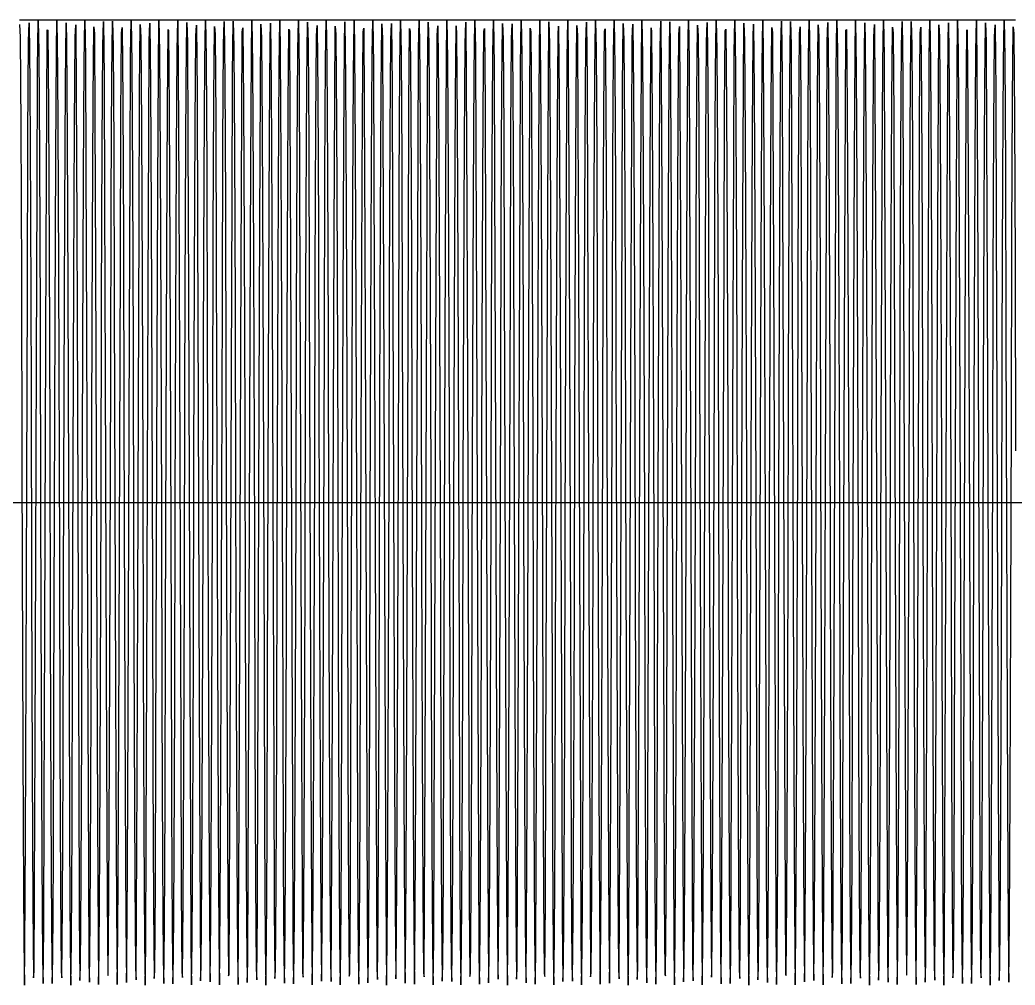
# Model space of a CAD drawing. Header units: metres. Extents: x 5 to 509, y -1 to 159.
# Drawn here: x 179.81 to 196.3, y 121 to 137 of the extents above; entities that cross this region are included whole.
import ezdxf

# ---------------------------------------------------------------- set-up
doc = ezdxf.new("R2010")
doc.units = ezdxf.units.M
doc.linetypes.add('DASHED', pattern=[0.6, 0.35, -0.25])
doc.layers.add('BASE', color=8, linetype='Continuous')
doc.layers.add('WAVE', color=7, linetype='Continuous')

msp = doc.modelspace()

# ---------------------------------------------------------------- linework, layer by layer
at = {"layer": 'BASE'}
msp.add_line((29, 129), (501, 129), dxfattribs=at)
at = {"layer": 'WAVE', "linetype": 'DASHED'}
msp.add_lwpolyline([(179.804, 137), (179.814, 137), (179.824, 137), (179.834, 137), (179.844, 137), (179.854, 137), (179.864, 137), (179.874, 137), (179.884, 137), (179.894, 137), (179.904, 137), (179.914, 137), (179.924, 137), (179.934, 137), (179.944, 137), (179.954, 137), (179.964, 137), (179.974, 137), (179.984, 137), (179.994, 137), (180.004, 137), (180.014, 137), (180.024, 137), (180.034, 137), (180.044, 137), (180.054, 137), (180.064, 137), (180.074, 137), (180.084, 137), (180.094, 137), (180.104, 137), (180.114, 137), (180.124, 137), (180.134, 137), (180.144, 137), (180.154, 137), (180.164, 137), (180.174, 137), (180.184, 137), (180.194, 137), (180.204, 137), (180.214, 137), (180.224, 137), (180.234, 137), (180.244, 137), (180.254, 137), (180.264, 137), (180.274, 137), (180.284, 137), (180.294, 137), (180.304, 137), (180.314, 137), (180.324, 137), (180.334, 137), (180.344, 137), (180.354, 137), (180.364, 137), (180.374, 137), (180.384, 137), (180.394, 137), (180.404, 137), (180.414, 137), (180.424, 137), (180.434, 137), (180.444, 137), (180.454, 137), (180.464, 137), (180.474, 137), (180.484, 137), (180.494, 137), (180.504, 137), (180.514, 137), (180.524, 137), (180.534, 137), (180.544, 137), (180.554, 137), (180.564, 137), (180.574, 137), (180.584, 137), (180.594, 137), (180.604, 137), (180.614, 137), (180.624, 137), (180.634, 137), (180.644, 137), (180.654, 137), (180.664, 137), (180.674, 137), (180.684, 137), (180.694, 137), (180.704, 137), (180.714, 137), (180.724, 137), (180.734, 137), (180.744, 137), (180.754, 137), (180.764, 137), (180.774, 137), (180.784, 137), (180.794, 137), (180.804, 137), (180.814, 137), (180.824, 137), (180.834, 137), (180.844, 137), (180.854, 137), (180.864, 137), (180.874, 137), (180.884, 137), (180.894, 137), (180.904, 137), (180.914, 137), (180.924, 137), (180.934, 137), (180.944, 137), (180.954, 137), (180.964, 137), (180.974, 137), (180.984, 137), (180.994, 137), (181.004, 137), (181.014, 137), (181.024, 137), (181.034, 137), (181.044, 137), (181.054, 137), (181.064, 137), (181.074, 137), (181.084, 137), (181.094, 137), (181.104, 137), (181.114, 137), (181.124, 137), (181.134, 137), (181.144, 137), (181.154, 137), (181.164, 137), (181.174, 137), (181.184, 137), (181.194, 137), (181.204, 137), (181.214, 137), (181.224, 137), (181.234, 137), (181.244, 137), (181.254, 137), (181.264, 137), (181.274, 137), (181.284, 137), (181.294, 137), (181.304, 137), (181.314, 137), (181.324, 137), (181.334, 137), (181.344, 137), (181.354, 137), (181.364, 137), (181.374, 137), (181.384, 137), (181.394, 137), (181.404, 137), (181.414, 137), (181.424, 137), (181.434, 137), (181.444, 137), (181.454, 137), (181.464, 137), (181.474, 137), (181.484, 137), (181.494, 137), (181.504, 137), (181.514, 137), (181.524, 137), (181.534, 137), (181.544, 137), (181.554, 137), (181.564, 137), (181.574, 137), (181.584, 137), (181.594, 137), (181.604, 137), (181.614, 137), (181.624, 137), (181.634, 137), (181.644, 137), (181.654, 137), (181.664, 137), (181.674, 137), (181.684, 137), (181.694, 137), (181.704, 137), (181.714, 137), (181.724, 137), (181.734, 137), (181.744, 137), (181.754, 137), (181.764, 137), (181.774, 137), (181.784, 137), (181.794, 137), (181.804, 137), (181.814, 137), (181.824, 137), (181.834, 137), (181.844, 137), (181.854, 137), (181.864, 137), (181.874, 137), (181.884, 137), (181.894, 137), (181.904, 137), (181.914, 137), (181.924, 137), (181.934, 137), (181.944, 137), (181.954, 137), (181.964, 137), (181.974, 137), (181.984, 137), (181.994, 137), (182.004, 137), (182.014, 137), (182.024, 137), (182.034, 137), (182.044, 137), (182.054, 137), (182.064, 137), (182.074, 137), (182.084, 137), (182.094, 137), (182.104, 137), (182.114, 137), (182.124, 137), (182.134, 137), (182.144, 137), (182.154, 137), (182.164, 137), (182.174, 137), (182.184, 137), (182.194, 137), (182.204, 137), (182.214, 137), (182.224, 137), (182.234, 137), (182.244, 137), (182.254, 137), (182.264, 137), (182.274, 137), (182.284, 137), (182.294, 137), (182.304, 137), (182.314, 137), (182.324, 137), (182.334, 137), (182.344, 137), (182.354, 137), (182.364, 137), (182.374, 137), (182.384, 137), (182.394, 137), (182.404, 137), (182.414, 137), (182.424, 137), (182.434, 137), (182.444, 137), (182.454, 137), (182.464, 137), (182.474, 137), (182.484, 137), (182.494, 137), (182.504, 137), (182.514, 137), (182.524, 137), (182.534, 137), (182.544, 137), (182.554, 137), (182.564, 137), (182.574, 137), (182.584, 137), (182.594, 137), (182.604, 137), (182.614, 137), (182.624, 137), (182.634, 137), (182.644, 137), (182.654, 137), (182.664, 137), (182.674, 137), (182.684, 137), (182.694, 137), (182.704, 137), (182.714, 137), (182.724, 137), (182.734, 137), (182.744, 137), (182.754, 137), (182.764, 137), (182.774, 137), (182.784, 137), (182.794, 137), (182.804, 137), (182.814, 137), (182.824, 137), (182.834, 137), (182.844, 137), (182.854, 137), (182.864, 137), (182.874, 137), (182.884, 137), (182.894, 137), (182.904, 137), (182.914, 137), (182.924, 137), (182.934, 137), (182.944, 137), (182.954, 137), (182.964, 137), (182.974, 137), (182.984, 137), (182.994, 137), (183.004, 137), (183.014, 137), (183.024, 137), (183.034, 137), (183.044, 137), (183.054, 137), (183.064, 137), (183.074, 137), (183.084, 137), (183.094, 137), (183.104, 137), (183.114, 137), (183.124, 137), (183.134, 137), (183.144, 137), (183.154, 137), (183.164, 137), (183.174, 137), (183.184, 137), (183.194, 137), (183.204, 137), (183.214, 137), (183.224, 137), (183.234, 137), (183.244, 137), (183.254, 137), (183.264, 137), (183.274, 137), (183.284, 137), (183.294, 137), (183.304, 137), (183.314, 137), (183.324, 137), (183.334, 137), (183.344, 137), (183.354, 137), (183.364, 137), (183.374, 137), (183.384, 137), (183.394, 137), (183.404, 137), (183.414, 137), (183.424, 137), (183.434, 137), (183.444, 137), (183.454, 137), (183.464, 137), (183.474, 137), (183.484, 137), (183.494, 137), (183.504, 137), (183.514, 137), (183.524, 137), (183.534, 137), (183.544, 137), (183.554, 137), (183.564, 137), (183.574, 137), (183.584, 137), (183.594, 137), (183.604, 137), (183.614, 137), (183.624, 137), (183.634, 137), (183.644, 137), (183.654, 137), (183.664, 137), (183.674, 137), (183.684, 137), (183.694, 137), (183.704, 137), (183.714, 137), (183.724, 137), (183.734, 137), (183.744, 137), (183.754, 137), (183.764, 137), (183.774, 137), (183.784, 137), (183.794, 137), (183.804, 137), (183.814, 137), (183.824, 137), (183.834, 137), (183.844, 137), (183.854, 137), (183.864, 137), (183.874, 137), (183.884, 137), (183.894, 137), (183.904, 137), (183.914, 137), (183.924, 137), (183.934, 137), (183.944, 137), (183.954, 137), (183.964, 137), (183.974, 137), (183.984, 137), (183.994, 137), (184.004, 137), (184.014, 137), (184.024, 137), (184.034, 137), (184.044, 137), (184.054, 137), (184.064, 137), (184.074, 137), (184.084, 137), (184.094, 137), (184.104, 137), (184.114, 137), (184.124, 137), (184.134, 137), (184.144, 137), (184.154, 137), (184.164, 137), (184.174, 137), (184.184, 137), (184.194, 137), (184.204, 137), (184.214, 137), (184.224, 137), (184.234, 137), (184.244, 137), (184.254, 137), (184.264, 137), (184.274, 137), (184.284, 137), (184.294, 137), (184.304, 137), (184.314, 137), (184.324, 137), (184.334, 137), (184.344, 137), (184.354, 137), (184.364, 137), (184.374, 137), (184.384, 137), (184.394, 137), (184.404, 137), (184.414, 137), (184.424, 137), (184.434, 137), (184.444, 137), (184.454, 137), (184.464, 137), (184.474, 137), (184.484, 137), (184.494, 137), (184.504, 137), (184.514, 137), (184.524, 137), (184.534, 137), (184.544, 137), (184.554, 137), (184.564, 137), (184.574, 137), (184.584, 137), (184.594, 137), (184.604, 137), (184.614, 137), (184.624, 137), (184.634, 137), (184.644, 137), (184.654, 137), (184.664, 137), (184.674, 137), (184.684, 137), (184.694, 137), (184.704, 137), (184.714, 137), (184.724, 137), (184.734, 137), (184.744, 137), (184.754, 137), (184.764, 137), (184.774, 137), (184.784, 137), (184.794, 137), (184.804, 137), (184.814, 137), (184.824, 137), (184.834, 137), (184.844, 137), (184.854, 137), (184.864, 137), (184.874, 137), (184.884, 137), (184.894, 137), (184.904, 137), (184.914, 137), (184.924, 137), (184.934, 137), (184.944, 137), (184.954, 137), (184.964, 137), (184.974, 137), (184.984, 137), (184.994, 137), (185.005, 137), (185.015, 137), (185.025, 137), (185.035, 137), (185.045, 137), (185.055, 137), (185.065, 137), (185.075, 137), (185.085, 137), (185.095, 137), (185.105, 137), (185.115, 137), (185.125, 137), (185.135, 137), (185.145, 137), (185.155, 137), (185.165, 137), (185.175, 137), (185.185, 137), (185.195, 137), (185.205, 137), (185.215, 137), (185.225, 137), (185.235, 137), (185.245, 137), (185.255, 137), (185.265, 137), (185.275, 137), (185.285, 137), (185.295, 137), (185.305, 137), (185.315, 137), (185.325, 137), (185.335, 137), (185.345, 137), (185.355, 137), (185.365, 137), (185.375, 137), (185.385, 137), (185.395, 137), (185.405, 137), (185.415, 137), (185.425, 137), (185.435, 137), (185.445, 137), (185.455, 137), (185.465, 137), (185.475, 137), (185.485, 137), (185.495, 137), (185.505, 137), (185.515, 137), (185.525, 137), (185.535, 137), (185.545, 137), (185.555, 137), (185.565, 137), (185.575, 137), (185.585, 137), (185.595, 137), (185.605, 137), (185.615, 137), (185.625, 137), (185.635, 137), (185.645, 137), (185.655, 137), (185.665, 137), (185.675, 137), (185.685, 137), (185.695, 137), (185.705, 137), (185.715, 137), (185.725, 137), (185.735, 137), (185.745, 137), (185.755, 137), (185.765, 137), (185.775, 137), (185.785, 137), (185.795, 137), (185.805, 137), (185.815, 137), (185.825, 137), (185.835, 137), (185.845, 137), (185.855, 137), (185.865, 137), (185.875, 137), (185.885, 137), (185.895, 137), (185.905, 137), (185.915, 137), (185.925, 137), (185.935, 137), (185.945, 137), (185.955, 137), (185.965, 137), (185.975, 137), (185.985, 137), (185.995, 137), (186.005, 137), (186.015, 137), (186.025, 137), (186.035, 137), (186.045, 137), (186.055, 137), (186.065, 137), (186.075, 137), (186.085, 137), (186.095, 137), (186.105, 137), (186.115, 137), (186.125, 137), (186.135, 137), (186.145, 137), (186.155, 137), (186.165, 137), (186.175, 137), (186.185, 137), (186.195, 137), (186.205, 137), (186.215, 137), (186.225, 137), (186.235, 137), (186.245, 137), (186.255, 137), (186.265, 137), (186.275, 137), (186.285, 137), (186.295, 137), (186.305, 137), (186.315, 137), (186.325, 137), (186.335, 137), (186.345, 137), (186.355, 137), (186.365, 137), (186.375, 137), (186.385, 137), (186.395, 137), (186.405, 137), (186.415, 137), (186.425, 137), (186.435, 137), (186.445, 137), (186.455, 137), (186.465, 137), (186.475, 137), (186.485, 137), (186.495, 137), (186.505, 137), (186.515, 137), (186.525, 137), (186.535, 137), (186.545, 137), (186.555, 137), (186.565, 137), (186.575, 137), (186.585, 137), (186.595, 137), (186.605, 137), (186.615, 137), (186.625, 137), (186.635, 137), (186.645, 137), (186.655, 137), (186.665, 137), (186.675, 137), (186.685, 137), (186.695, 137), (186.705, 137), (186.715, 137), (186.725, 137), (186.735, 137), (186.745, 137), (186.755, 137), (186.765, 137), (186.775, 137), (186.785, 137), (186.795, 137), (186.805, 137), (186.815, 137), (186.825, 137), (186.835, 137), (186.845, 137), (186.855, 137), (186.865, 137), (186.875, 137), (186.885, 137), (186.895, 137), (186.905, 137), (186.915, 137), (186.925, 137), (186.935, 137), (186.945, 137), (186.955, 137), (186.965, 137), (186.975, 137), (186.985, 137), (186.995, 137), (187.005, 137), (187.015, 137), (187.025, 137), (187.035, 137), (187.045, 137), (187.055, 137), (187.065, 137), (187.075, 137), (187.085, 137), (187.095, 137), (187.105, 137), (187.115, 137), (187.125, 137), (187.135, 137), (187.145, 137), (187.155, 137), (187.165, 137), (187.175, 137), (187.185, 137), (187.195, 137), (187.205, 137), (187.215, 137), (187.225, 137), (187.235, 137), (187.245, 137), (187.255, 137), (187.265, 137), (187.275, 137), (187.285, 137), (187.295, 137), (187.305, 137), (187.315, 137), (187.325, 137), (187.335, 137), (187.345, 137), (187.355, 137), (187.365, 137), (187.375, 137), (187.385, 137), (187.395, 137), (187.405, 137), (187.415, 137), (187.425, 137), (187.435, 137), (187.445, 137), (187.455, 137), (187.465, 137), (187.475, 137), (187.485, 137), (187.495, 137), (187.505, 137), (187.515, 137), (187.525, 137), (187.535, 137), (187.545, 137), (187.555, 137), (187.565, 137), (187.575, 137), (187.585, 137), (187.595, 137), (187.605, 137), (187.615, 137), (187.625, 137), (187.635, 137), (187.645, 137), (187.655, 137), (187.665, 137), (187.675, 137), (187.685, 137), (187.695, 137), (187.705, 137), (187.715, 137), (187.725, 137), (187.735, 137), (187.745, 137), (187.755, 137), (187.765, 137), (187.775, 137), (187.785, 137), (187.795, 137), (187.805, 137), (187.815, 137), (187.825, 137), (187.835, 137), (187.845, 137), (187.855, 137), (187.865, 137), (187.875, 137), (187.885, 137), (187.895, 137), (187.905, 137), (187.915, 137), (187.925, 137), (187.935, 137), (187.945, 137), (187.955, 137), (187.965, 137), (187.975, 137), (187.985, 137), (187.995, 137), (188.005, 137), (188.015, 137), (188.025, 137), (188.035, 137), (188.045, 137), (188.055, 137), (188.065, 137), (188.075, 137), (188.085, 137), (188.095, 137), (188.105, 137), (188.115, 137), (188.125, 137), (188.135, 137), (188.145, 137), (188.155, 137), (188.165, 137), (188.175, 137), (188.185, 137), (188.195, 137), (188.205, 137), (188.215, 137), (188.225, 137), (188.235, 137), (188.245, 137), (188.255, 137), (188.265, 137), (188.275, 137), (188.285, 137), (188.295, 137), (188.305, 137), (188.315, 137), (188.325, 137), (188.335, 137), (188.345, 137), (188.355, 137), (188.365, 137), (188.375, 137), (188.385, 137), (188.395, 137), (188.405, 137), (188.415, 137), (188.425, 137), (188.435, 137), (188.445, 137), (188.455, 137), (188.465, 137), (188.475, 137), (188.485, 137), (188.495, 137), (188.505, 137), (188.515, 137), (188.525, 137), (188.535, 137), (188.545, 137), (188.555, 137), (188.565, 137), (188.575, 137), (188.585, 137), (188.595, 137), (188.605, 137), (188.615, 137), (188.625, 137), (188.635, 137), (188.645, 137), (188.655, 137), (188.665, 137), (188.675, 137), (188.685, 137), (188.695, 137), (188.705, 137), (188.715, 137), (188.725, 137), (188.735, 137), (188.745, 137), (188.755, 137), (188.765, 137), (188.775, 137), (188.785, 137), (188.795, 137), (188.805, 137), (188.815, 137), (188.825, 137), (188.835, 137), (188.845, 137), (188.855, 137), (188.865, 137), (188.875, 137), (188.885, 137), (188.895, 137), (188.905, 137), (188.915, 137), (188.925, 137), (188.935, 137), (188.945, 137), (188.955, 137), (188.965, 137), (188.975, 137), (188.985, 137), (188.995, 137), (189.005, 137), (189.015, 137), (189.025, 137), (189.035, 137), (189.045, 137), (189.055, 137), (189.065, 137), (189.075, 137), (189.085, 137), (189.095, 137), (189.105, 137), (189.115, 137), (189.125, 137), (189.135, 137), (189.145, 137), (189.155, 137), (189.165, 137), (189.175, 137), (189.185, 137), (189.195, 137), (189.205, 137), (189.215, 137), (189.225, 137), (189.235, 137), (189.245, 137), (189.255, 137), (189.265, 137), (189.275, 137), (189.285, 137), (189.295, 137), (189.305, 137), (189.315, 137), (189.325, 137), (189.335, 137), (189.345, 137), (189.355, 137), (189.365, 137), (189.375, 137), (189.385, 137), (189.395, 137), (189.405, 137), (189.415, 137), (189.425, 137), (189.435, 137), (189.445, 137), (189.455, 137), (189.465, 137), (189.475, 137), (189.485, 137), (189.495, 137), (189.505, 137), (189.515, 137), (189.525, 137), (189.535, 137), (189.545, 137), (189.555, 137), (189.565, 137), (189.575, 137), (189.585, 137), (189.595, 137), (189.605, 137), (189.615, 137), (189.625, 137), (189.635, 137), (189.645, 137), (189.655, 137), (189.665, 137), (189.675, 137), (189.685, 137), (189.695, 137), (189.705, 137), (189.715, 137), (189.725, 137), (189.735, 137), (189.745, 137), (189.755, 137), (189.765, 137), (189.775, 137), (189.785, 137), (189.795, 137), (189.805, 137), (189.815, 137), (189.825, 137), (189.835, 137), (189.845, 137), (189.855, 137), (189.865, 137), (189.875, 137), (189.885, 137), (189.895, 137), (189.905, 137), (189.915, 137), (189.925, 137), (189.935, 137), (189.945, 137), (189.955, 137), (189.965, 137), (189.975, 137), (189.985, 137), (189.995, 137), (190.005, 137), (190.015, 137), (190.025, 137), (190.035, 137), (190.045, 137), (190.055, 137), (190.065, 137), (190.075, 137), (190.085, 137), (190.095, 137), (190.105, 137), (190.115, 137), (190.125, 137), (190.135, 137), (190.145, 137), (190.155, 137), (190.165, 137), (190.175, 137), (190.185, 137), (190.195, 137), (190.205, 137), (190.215, 137), (190.225, 137), (190.235, 137), (190.245, 137), (190.255, 137), (190.265, 137), (190.275, 137), (190.285, 137), (190.295, 137), (190.305, 137), (190.315, 137), (190.325, 137), (190.335, 137), (190.345, 137), (190.355, 137), (190.365, 137), (190.375, 137), (190.385, 137), (190.395, 137), (190.405, 137), (190.415, 137), (190.425, 137), (190.435, 137), (190.445, 137), (190.455, 137), (190.465, 137), (190.475, 137), (190.485, 137), (190.495, 137), (190.505, 137), (190.515, 137), (190.525, 137), (190.535, 137), (190.545, 137), (190.555, 137), (190.565, 137), (190.575, 137), (190.585, 137), (190.595, 137), (190.605, 137), (190.615, 137), (190.625, 137), (190.635, 137), (190.645, 137), (190.655, 137), (190.665, 137), (190.675, 137), (190.685, 137), (190.695, 137), (190.705, 137), (190.715, 137), (190.725, 137), (190.735, 137), (190.745, 137), (190.755, 137), (190.765, 137), (190.775, 137), (190.785, 137), (190.795, 137), (190.805, 137), (190.815, 137), (190.825, 137), (190.835, 137), (190.845, 137), (190.855, 137), (190.865, 137), (190.875, 137), (190.885, 137), (190.895, 137), (190.905, 137), (190.915, 137), (190.925, 137), (190.935, 137), (190.945, 137), (190.955, 137), (190.965, 137), (190.975, 137), (190.985, 137), (190.995, 137), (191.005, 137), (191.015, 137), (191.025, 137), (191.035, 137), (191.045, 137), (191.055, 137), (191.065, 137), (191.075, 137), (191.085, 137), (191.095, 137), (191.105, 137), (191.115, 137), (191.125, 137), (191.135, 137), (191.145, 137), (191.155, 137), (191.165, 137), (191.175, 137), (191.185, 137), (191.195, 137), (191.205, 137), (191.215, 137), (191.225, 137), (191.235, 137), (191.245, 137), (191.255, 137), (191.265, 137), (191.275, 137), (191.285, 137), (191.295, 137), (191.305, 137), (191.315, 137), (191.325, 137), (191.335, 137), (191.345, 137), (191.355, 137), (191.365, 137), (191.375, 137), (191.385, 137), (191.395, 137), (191.405, 137), (191.415, 137), (191.425, 137), (191.435, 137), (191.445, 137), (191.455, 137), (191.465, 137), (191.475, 137), (191.485, 137), (191.495, 137), (191.505, 137), (191.515, 137), (191.525, 137), (191.535, 137), (191.545, 137), (191.555, 137), (191.565, 137), (191.575, 137), (191.585, 137), (191.595, 137), (191.605, 137), (191.615, 137), (191.625, 137), (191.635, 137), (191.645, 137), (191.655, 137), (191.665, 137), (191.675, 137), (191.685, 137), (191.695, 137), (191.705, 137), (191.715, 137), (191.725, 137), (191.735, 137), (191.745, 137), (191.755, 137), (191.765, 137), (191.775, 137), (191.785, 137), (191.795, 137), (191.805, 137), (191.815, 137), (191.825, 137), (191.835, 137), (191.845, 137), (191.855, 137), (191.865, 137), (191.875, 137), (191.885, 137), (191.895, 137), (191.905, 137), (191.915, 137), (191.925, 137), (191.935, 137), (191.945, 137), (191.955, 137), (191.965, 137), (191.975, 137), (191.985, 137), (191.995, 137), (192.005, 137), (192.015, 137), (192.025, 137), (192.035, 137), (192.045, 137), (192.055, 137), (192.065, 137), (192.075, 137), (192.085, 137), (192.095, 137), (192.105, 137), (192.115, 137), (192.125, 137), (192.135, 137), (192.145, 137), (192.155, 137), (192.165, 137), (192.175, 137), (192.185, 137), (192.195, 137), (192.205, 137), (192.215, 137), (192.225, 137), (192.235, 137), (192.245, 137), (192.255, 137), (192.265, 137), (192.275, 137), (192.285, 137), (192.295, 137), (192.305, 137), (192.315, 137), (192.325, 137), (192.335, 137), (192.345, 137), (192.355, 137), (192.365, 137), (192.375, 137), (192.385, 137), (192.395, 137), (192.405, 137), (192.415, 137), (192.425, 137), (192.435, 137), (192.445, 137), (192.455, 137), (192.465, 137), (192.475, 137), (192.485, 137), (192.495, 137), (192.505, 137), (192.515, 137), (192.525, 137), (192.535, 137), (192.545, 137), (192.555, 137), (192.565, 137), (192.575, 137), (192.585, 137), (192.595, 137), (192.605, 137), (192.615, 137), (192.625, 137), (192.635, 137), (192.645, 137), (192.655, 137), (192.665, 137), (192.675, 137), (192.685, 137), (192.695, 137), (192.705, 137), (192.715, 137), (192.725, 137), (192.735, 137), (192.745, 137), (192.755, 137), (192.765, 137), (192.775, 137), (192.785, 137), (192.795, 137), (192.805, 137), (192.815, 137), (192.825, 137), (192.835, 137), (192.845, 137), (192.855, 137), (192.865, 137), (192.875, 137), (192.885, 137), (192.895, 137), (192.905, 137), (192.915, 137), (192.925, 137), (192.935, 137), (192.945, 137), (192.955, 137), (192.965, 137), (192.975, 137), (192.985, 137), (192.995, 137), (193.005, 137), (193.015, 137), (193.025, 137), (193.035, 137), (193.045, 137), (193.055, 137), (193.065, 137), (193.075, 137), (193.085, 137), (193.095, 137), (193.105, 137), (193.115, 137), (193.125, 137), (193.135, 137), (193.145, 137), (193.155, 137), (193.165, 137), (193.175, 137), (193.185, 137), (193.195, 137), (193.205, 137), (193.215, 137), (193.225, 137), (193.235, 137), (193.245, 137), (193.255, 137), (193.265, 137), (193.275, 137), (193.285, 137), (193.295, 137), (193.305, 137), (193.315, 137), (193.325, 137), (193.335, 137), (193.345, 137), (193.355, 137), (193.365, 137), (193.375, 137), (193.385, 137), (193.395, 137), (193.405, 137), (193.415, 137), (193.425, 137), (193.435, 137), (193.445, 137), (193.455, 137), (193.465, 137), (193.475, 137), (193.485, 137), (193.495, 137), (193.505, 137), (193.515, 137), (193.525, 137), (193.535, 137), (193.545, 137), (193.555, 137), (193.565, 137), (193.575, 137), (193.585, 137), (193.595, 137), (193.605, 137), (193.615, 137), (193.625, 137), (193.635, 137), (193.645, 137), (193.655, 137), (193.665, 137), (193.675, 137), (193.685, 137), (193.695, 137), (193.705, 137), (193.715, 137), (193.725, 137), (193.735, 137), (193.745, 137), (193.755, 137), (193.765, 137), (193.775, 137), (193.785, 137), (193.795, 137), (193.805, 137), (193.815, 137), (193.825, 137), (193.835, 137), (193.845, 137), (193.855, 137), (193.865, 137), (193.875, 137), (193.885, 137), (193.895, 137), (193.905, 137), (193.915, 137), (193.925, 137), (193.935, 137), (193.945, 137), (193.955, 137), (193.965, 137), (193.975, 137), (193.985, 137), (193.995, 137), (194.005, 137), (194.015, 137), (194.025, 137), (194.035, 137), (194.045, 137), (194.055, 137), (194.065, 137), (194.075, 137), (194.085, 137), (194.095, 137), (194.105, 137), (194.115, 137), (194.125, 137), (194.135, 137), (194.145, 137), (194.155, 137), (194.165, 137), (194.175, 137), (194.185, 137), (194.195, 137), (194.205, 137), (194.215, 137), (194.225, 137), (194.235, 137), (194.245, 137), (194.255, 137), (194.265, 137), (194.275, 137), (194.285, 137), (194.295, 137), (194.305, 137), (194.315, 137), (194.325, 137), (194.335, 137), (194.345, 137), (194.355, 137), (194.365, 137), (194.375, 137), (194.385, 137), (194.395, 137), (194.405, 137), (194.415, 137), (194.425, 137), (194.435, 137), (194.445, 137), (194.455, 137), (194.465, 137), (194.475, 137), (194.485, 137), (194.495, 137), (194.505, 137), (194.515, 137), (194.525, 137), (194.535, 137), (194.545, 137), (194.555, 137), (194.565, 137), (194.575, 137), (194.585, 137), (194.595, 137), (194.605, 137), (194.615, 137), (194.625, 137), (194.635, 137), (194.645, 137), (194.655, 137), (194.665, 137), (194.675, 137), (194.685, 137), (194.695, 137), (194.705, 137), (194.715, 137), (194.725, 137), (194.735, 137), (194.745, 137), (194.755, 137), (194.765, 137), (194.775, 137), (194.785, 137), (194.795, 137), (194.805, 137), (194.815, 137), (194.825, 137), (194.835, 137), (194.845, 137), (194.855, 137), (194.865, 137), (194.875, 137), (194.885, 137), (194.895, 137), (194.905, 137), (194.915, 137), (194.925, 137), (194.935, 137), (194.945, 137), (194.955, 137), (194.965, 137), (194.975, 137), (194.985, 137), (194.995, 137), (195.005, 137), (195.015, 137), (195.025, 137), (195.035, 137), (195.045, 137), (195.055, 137), (195.065, 137), (195.075, 137), (195.085, 137), (195.095, 137), (195.105, 137), (195.115, 137), (195.125, 137), (195.135, 137), (195.145, 137), (195.155, 137), (195.165, 137), (195.175, 137), (195.185, 137), (195.195, 137), (195.205, 137), (195.215, 137), (195.225, 137), (195.235, 137), (195.245, 137), (195.255, 137), (195.265, 137), (195.275, 137), (195.285, 137), (195.295, 137), (195.305, 137), (195.315, 137), (195.325, 137), (195.335, 137), (195.345, 137), (195.355, 137), (195.365, 137), (195.375, 137), (195.385, 137), (195.395, 137), (195.405, 137), (195.415, 137), (195.425, 137), (195.435, 137), (195.445, 137), (195.455, 137), (195.465, 137), (195.475, 137), (195.485, 137), (195.495, 137), (195.505, 137), (195.515, 137), (195.525, 137), (195.535, 137), (195.545, 137), (195.555, 137), (195.565, 137), (195.575, 137), (195.585, 137), (195.595, 137), (195.605, 137), (195.615, 137), (195.625, 137), (195.635, 137), (195.645, 137), (195.655, 137), (195.665, 137), (195.675, 137), (195.685, 137), (195.695, 137), (195.705, 137), (195.715, 137), (195.725, 137), (195.735, 137), (195.745, 137), (195.755, 137), (195.765, 137), (195.775, 137), (195.785, 137), (195.795, 137), (195.805, 137), (195.815, 137), (195.825, 137), (195.835, 137), (195.845, 137), (195.855, 137), (195.865, 137), (195.875, 137), (195.885, 137), (195.895, 137), (195.905, 137), (195.915, 137), (195.925, 137), (195.935, 137), (195.945, 137), (195.955, 137), (195.965, 137), (195.975, 137), (195.985, 137), (195.995, 137), (196.005, 137), (196.015, 137), (196.025, 137), (196.035, 137), (196.045, 137), (196.055, 137), (196.065, 137), (196.075, 137), (196.085, 137), (196.095, 137), (196.105, 137), (196.115, 137), (196.125, 137), (196.135, 137), (196.145, 137), (196.155, 137), (196.165, 137), (196.175, 137), (196.185, 137), (196.195, 137), (196.205, 137), (196.215, 137), (196.225, 137), (196.235, 137), (196.245, 137), (196.255, 137), (196.265, 137), (196.275, 137), (196.285, 137), (196.295, 137), (196.305, 137)], dxfattribs=at)
at = {"layer": 'WAVE'}
msp.add_lwpolyline([(179.804, 136.921), (179.814, 136.716), (179.824, 135.241), (179.834, 132.74), (179.844, 129.624), (179.854, 126.405), (179.864, 123.613), (179.874, 121.707), (179.884, 121.001), (179.894, 121.611), (179.904, 123.436), (179.914, 126.177), (179.924, 129.382), (179.934, 132.524), (179.944, 135.087), (179.954, 136.648), (179.964, 136.951), (179.974, 135.946), (179.984, 133.799), (179.994, 130.862), (180.004, 127.618), (180.014, 124.602), (180.024, 122.31), (180.034, 121.118), (180.044, 121.223), (180.054, 122.607), (180.064, 125.043), (180.074, 128.13), (180.084, 131.36), (180.094, 134.202), (180.104, 136.188), (180.114, 136.991), (180.124, 136.481), (180.134, 134.739), (180.144, 132.053), (180.154, 128.866), (180.164, 125.7), (180.174, 123.077), (180.184, 121.428), (180.194, 121.025), (180.204, 121.934), (180.214, 124.006), (180.224, 126.899), (180.234, 130.137), (180.244, 133.189), (180.254, 135.551), (180.264, 136.836), (180.274, 136.832), (180.284, 135.539), (180.294, 133.171), (180.304, 130.116), (180.314, 126.878), (180.324, 123.989), (180.334, 121.924), (180.344, 121.024), (180.354, 121.435), (180.364, 123.091), (180.374, 125.719), (180.384, 128.887), (180.394, 132.073), (180.404, 134.754), (180.414, 136.488), (180.424, 136.99), (180.434, 136.178), (180.444, 134.185), (180.454, 131.339), (180.464, 128.108), (180.474, 125.024), (180.484, 122.594), (180.494, 121.218), (180.504, 121.122), (180.514, 122.322), (180.524, 124.62), (180.534, 127.639), (180.544, 130.882), (180.554, 133.816), (180.564, 135.957), (180.574, 136.953), (180.584, 136.642), (180.594, 135.073), (180.604, 132.505), (180.614, 129.361), (180.624, 126.157), (180.634, 123.421), (180.644, 121.603), (180.654, 121.001), (180.664, 121.716), (180.674, 123.629), (180.684, 126.425), (180.694, 129.645), (180.704, 132.759), (180.714, 135.255), (180.724, 136.721), (180.734, 136.918), (180.744, 135.811), (180.754, 133.585), (180.764, 130.604), (180.774, 127.359), (180.784, 124.384), (180.794, 122.169), (180.804, 121.077), (180.814, 121.289), (180.824, 122.769), (180.834, 125.274), (180.844, 128.392), (180.854, 131.61), (180.864, 134.399), (180.874, 136.3), (180.884, 136.999), (180.894, 136.383), (180.904, 134.552), (180.914, 131.808), (180.924, 128.602), (180.934, 125.461), (180.944, 122.903), (180.954, 121.347), (180.964, 121.051), (180.974, 122.062), (180.984, 124.215), (180.994, 127.154), (181.004, 130.398), (181.014, 133.411), (181.024, 135.699), (181.034, 136.885), (181.044, 136.773), (181.054, 135.383), (181.064, 132.943), (181.074, 129.854), (181.084, 126.625), (181.094, 123.786), (181.104, 121.805), (181.114, 121.008), (181.124, 121.525), (181.134, 123.272), (181.144, 125.962), (181.154, 129.151), (181.164, 132.315), (181.174, 134.934), (181.184, 136.577), (181.194, 136.973), (181.204, 136.058), (181.214, 133.982), (181.224, 131.086), (181.234, 127.847), (181.244, 124.797), (181.254, 122.439), (181.264, 121.161), (181.274, 121.172), (181.284, 122.471), (181.294, 124.843), (181.304, 127.9), (181.314, 131.138), (181.324, 134.024), (181.334, 136.083), (181.344, 136.978), (181.354, 136.559), (181.364, 134.898), (181.374, 132.266), (181.384, 129.097), (181.394, 125.912), (181.404, 123.235), (181.414, 121.506), (181.424, 121.01), (181.434, 121.829), (181.444, 123.827), (181.454, 126.676), (181.464, 129.908), (181.474, 132.99), (181.484, 135.416), (181.494, 136.786), (181.504, 136.876), (181.514, 135.669), (181.524, 133.366), (181.534, 130.345), (181.544, 127.102), (181.554, 124.171), (181.564, 122.035), (181.574, 121.045), (181.584, 121.363), (181.594, 122.938), (181.604, 125.51), (181.614, 128.656), (181.624, 131.858), (181.634, 134.591), (181.644, 136.404), (181.654, 136.998), (181.664, 136.277), (181.674, 134.359), (181.684, 131.559), (181.694, 128.338), (181.704, 125.226), (181.714, 122.735), (181.724, 121.275), (181.734, 121.085), (181.744, 122.197), (181.754, 124.429), (181.764, 127.412), (181.774, 130.657), (181.784, 133.629), (181.794, 135.84), (181.804, 136.925), (181.814, 136.707), (181.824, 135.221), (181.834, 132.711), (181.844, 129.591), (181.854, 126.374), (181.864, 123.589), (181.874, 121.694), (181.884, 121), (181.894, 121.623), (181.904, 123.46), (181.914, 126.207), (181.924, 129.415), (181.934, 132.553), (181.944, 135.108), (181.954, 136.657), (181.964, 136.947), (181.974, 135.93), (181.984, 133.772), (181.994, 130.83), (182.004, 127.586), (182.014, 124.575), (182.024, 122.292), (182.034, 121.112), (182.044, 121.23), (182.054, 122.627), (182.064, 125.071), (182.074, 128.162), (182.084, 131.391), (182.094, 134.226), (182.104, 136.202), (182.114, 136.993), (182.124, 136.469), (182.134, 134.716), (182.144, 132.023), (182.154, 128.833), (182.164, 125.67), (182.174, 123.055), (182.184, 121.418), (182.194, 121.028), (182.204, 121.95), (182.214, 124.031), (182.224, 126.93), (182.234, 130.17), (182.244, 133.217), (182.254, 135.57), (182.264, 136.842), (182.274, 136.825), (182.284, 135.52), (182.294, 133.143), (182.304, 130.084), (182.314, 126.847), (182.324, 123.964), (182.334, 121.909), (182.344, 121.021), (182.354, 121.446), (182.364, 123.113), (182.374, 125.749), (182.384, 128.92), (182.394, 132.103), (182.404, 134.777), (182.414, 136.5), (182.424, 136.989), (182.434, 136.164), (182.444, 134.16), (182.454, 131.308), (182.464, 128.076), (182.474, 124.996), (182.484, 122.574), (182.494, 121.21), (182.504, 121.127), (182.514, 122.34), (182.524, 124.648), (182.534, 127.672), (182.544, 130.914), (182.554, 133.842), (182.564, 135.973), (182.574, 136.957), (182.584, 136.632), (182.594, 135.052), (182.604, 132.476), (182.614, 129.328), (182.624, 126.126), (182.634, 123.397), (182.644, 121.59), (182.654, 121.002), (182.664, 121.729), (182.674, 123.653), (182.684, 126.456), (182.694, 129.678), (182.704, 132.788), (182.714, 135.275), (182.724, 136.73), (182.734, 136.913), (182.744, 135.794), (182.754, 133.558), (182.764, 130.572), (182.774, 127.327), (182.784, 124.358), (182.794, 122.152), (182.804, 121.073), (182.814, 121.297), (182.824, 122.789), (182.834, 125.303), (182.844, 128.425), (182.854, 131.641), (182.864, 134.423), (182.874, 136.313), (182.884, 137), (182.894, 136.37), (182.904, 134.529), (182.914, 131.777), (182.924, 128.569), (182.934, 125.432), (182.944, 122.882), (182.954, 121.338), (182.964, 121.055), (182.974, 122.078), (182.984, 124.241), (182.994, 127.186), (183.004, 130.43), (183.014, 133.438), (183.024, 135.717), (183.034, 136.89), (183.044, 136.766), (183.054, 135.364), (183.064, 132.915), (183.074, 129.822), (183.084, 126.594), (183.094, 123.761), (183.104, 121.791), (183.114, 121.006), (183.124, 121.537), (183.134, 123.295), (183.144, 125.992), (183.154, 129.183), (183.164, 132.345), (183.174, 134.956), (183.184, 136.587), (183.194, 136.971), (183.204, 136.043), (183.214, 133.956), (183.224, 131.054), (183.234, 127.814), (183.244, 124.77), (183.254, 122.421), (183.264, 121.154), (183.274, 121.179), (183.284, 122.489), (183.294, 124.871), (183.304, 127.932), (183.314, 131.169), (183.324, 134.049), (183.334, 136.098), (183.344, 136.98), (183.354, 136.549), (183.364, 134.876), (183.374, 132.236), (183.384, 129.064), (183.394, 125.882), (183.404, 123.212), (183.414, 121.495), (183.424, 121.012), (183.434, 121.843), (183.444, 123.852), (183.454, 126.708), (183.464, 129.94), (183.474, 133.018), (183.484, 135.435), (183.494, 136.794), (183.504, 136.87), (183.514, 135.651), (183.524, 133.339), (183.534, 130.312), (183.544, 127.07), (183.554, 124.145), (183.564, 122.019), (183.574, 121.041), (183.584, 121.373), (183.594, 122.959), (183.604, 125.539), (183.614, 128.688), (183.624, 131.889), (183.634, 134.614), (183.644, 136.416), (183.654, 136.998), (183.664, 136.264), (183.674, 134.335), (183.684, 131.528), (183.694, 128.306), (183.704, 125.198), (183.714, 122.715), (183.724, 121.266), (183.734, 121.09), (183.744, 122.214), (183.754, 124.455), (183.764, 127.444), (183.774, 130.689), (183.784, 133.656), (183.794, 135.857), (183.804, 136.93), (183.814, 136.698), (183.824, 135.2), (183.834, 132.682), (183.844, 129.559), (183.854, 126.343), (183.864, 123.565), (183.874, 121.68), (183.884, 121), (183.894, 121.636), (183.904, 123.483), (183.914, 126.238), (183.924, 129.447), (183.934, 132.583), (183.944, 135.129), (183.954, 136.667), (183.964, 136.944), (183.974, 135.913), (183.984, 133.746), (183.994, 130.798), (184.004, 127.554), (184.014, 124.548), (184.024, 122.274), (184.034, 121.107), (184.044, 121.238), (184.054, 122.646), (184.064, 125.1), (184.074, 128.195), (184.084, 131.422), (184.094, 134.251), (184.104, 136.216), (184.114, 136.994), (184.124, 136.457), (184.134, 134.693), (184.144, 131.993), (184.154, 128.8), (184.164, 125.64), (184.174, 123.033), (184.184, 121.407), (184.194, 121.031), (184.204, 121.965), (184.214, 124.057), (184.224, 126.962), (184.234, 130.202), (184.244, 133.244), (184.254, 135.588), (184.264, 136.849), (184.274, 136.818), (184.284, 135.501), (184.294, 133.115), (184.304, 130.051), (184.314, 126.815), (184.324, 123.938), (184.334, 121.894), (184.344, 121.019), (184.354, 121.457), (184.364, 123.135), (184.374, 125.779), (184.384, 128.952), (184.394, 132.133), (184.404, 134.799), (184.414, 136.511), (184.424, 136.987), (184.434, 136.149), (184.444, 134.135), (184.454, 131.277), (184.464, 128.043), (184.474, 124.968), (184.484, 122.555), (184.494, 121.203), (184.504, 121.133), (184.514, 122.358), (184.524, 124.675), (184.534, 127.704), (184.544, 130.946), (184.554, 133.868), (184.564, 135.989), (184.574, 136.96), (184.584, 136.622), (184.594, 135.03), (184.604, 132.446), (184.614, 129.295), (184.624, 126.096), (184.634, 123.374), (184.644, 121.578), (184.654, 121.003), (184.664, 121.743), (184.674, 123.677), (184.684, 126.487), (184.694, 129.71), (184.704, 132.817), (184.714, 135.295), (184.724, 136.738), (184.734, 136.908), (184.744, 135.777), (184.754, 133.531), (184.764, 130.54), (184.774, 127.295), (184.784, 124.331), (184.794, 122.135), (184.804, 121.068), (184.814, 121.306), (184.824, 122.81), (184.834, 125.332), (184.844, 128.458), (184.854, 131.672), (184.864, 134.447), (184.874, 136.326), (184.884, 137), (184.894, 136.358), (184.904, 134.505), (184.914, 131.747), (184.924, 128.537), (184.934, 125.403), (184.944, 122.861), (184.954, 121.328), (184.964, 121.058), (184.974, 122.095), (184.984, 124.267), (184.994, 127.218), (185.005, 130.462), (185.015, 133.466), (185.025, 135.735), (185.035, 136.896), (185.045, 136.758), (185.055, 135.344), (185.065, 132.886), (185.075, 129.789), (185.085, 126.562), (185.095, 123.737), (185.105, 121.777), (185.115, 121.005), (185.125, 121.549), (185.135, 123.318), (185.145, 126.022), (185.155, 129.216), (185.165, 132.375), (185.175, 134.978), (185.185, 136.598), (185.195, 136.968), (185.205, 136.027), (185.215, 133.93), (185.225, 131.022), (185.235, 127.782), (185.245, 124.742), (185.255, 122.402), (185.265, 121.148), (185.275, 121.185), (185.285, 122.508), (185.295, 124.899), (185.305, 127.965), (185.315, 131.201), (185.325, 134.074), (185.335, 136.113), (185.345, 136.982), (185.355, 136.538), (185.365, 134.853), (185.375, 132.206), (185.385, 129.031), (185.395, 125.852), (185.405, 123.19), (185.415, 121.483), (185.425, 121.014), (185.435, 121.858), (185.445, 123.877), (185.455, 126.739), (185.465, 129.973), (185.475, 133.047), (185.485, 135.455), (185.495, 136.801), (185.505, 136.864), (185.515, 135.633), (185.525, 133.311), (185.535, 130.28), (185.545, 127.038), (185.555, 124.119), (185.565, 122.003), (185.575, 121.038), (185.585, 121.383), (185.595, 122.981), (185.605, 125.569), (185.615, 128.721), (185.625, 131.919), (185.635, 134.637), (185.645, 136.428), (185.655, 136.997), (185.665, 136.25), (185.675, 134.31), (185.685, 131.497), (185.695, 128.273), (185.705, 125.169), (185.715, 122.695), (185.725, 121.258), (185.735, 121.095), (185.745, 122.232), (185.755, 124.482), (185.765, 127.476), (185.775, 130.721), (185.785, 133.682), (185.795, 135.873), (185.805, 136.934), (185.815, 136.689), (185.825, 135.18), (185.835, 132.653), (185.845, 129.526), (185.855, 126.312), (185.865, 123.541), (185.875, 121.667), (185.885, 121), (185.895, 121.649), (185.905, 123.507), (185.915, 126.269), (185.925, 129.48), (185.935, 132.612), (185.945, 135.15), (185.955, 136.676), (185.965, 136.94), (185.975, 135.897), (185.985, 133.72), (185.995, 130.766), (186.005, 127.522), (186.015, 124.521), (186.025, 122.257), (186.035, 121.102), (186.045, 121.246), (186.055, 122.666), (186.065, 125.128), (186.075, 128.227), (186.085, 131.453), (186.095, 134.276), (186.105, 136.23), (186.115, 136.995), (186.125, 136.445), (186.135, 134.67), (186.145, 131.963), (186.155, 128.768), (186.165, 125.611), (186.175, 123.011), (186.185, 121.397), (186.195, 121.034), (186.205, 121.981), (186.215, 124.083), (186.225, 126.993), (186.235, 130.234), (186.245, 133.272), (186.255, 135.607), (186.265, 136.855), (186.275, 136.811), (186.285, 135.482), (186.295, 133.087), (186.305, 130.019), (186.315, 126.784), (186.325, 123.913), (186.335, 121.879), (186.345, 121.017), (186.355, 121.468), (186.365, 123.158), (186.375, 125.809), (186.385, 128.985), (186.395, 132.163), (186.405, 134.822), (186.415, 136.522), (186.425, 136.985), (186.435, 136.135), (186.445, 134.11), (186.455, 131.245), (186.465, 128.011), (186.475, 124.939), (186.485, 122.536), (186.495, 121.196), (186.505, 121.139), (186.515, 122.376), (186.525, 124.703), (186.535, 127.736), (186.545, 130.977), (186.555, 133.894), (186.565, 136.005), (186.575, 136.963), (186.585, 136.612), (186.595, 135.009), (186.605, 132.417), (186.615, 129.263), (186.625, 126.065), (186.635, 123.351), (186.645, 121.566), (186.655, 121.004), (186.665, 121.757), (186.675, 123.702), (186.685, 126.518), (186.695, 129.743), (186.705, 132.845), (186.715, 135.315), (186.725, 136.746), (186.735, 136.903), (186.745, 135.76), (186.755, 133.504), (186.765, 130.508), (186.775, 127.263), (186.785, 124.305), (186.795, 122.118), (186.805, 121.064), (186.815, 121.315), (186.825, 122.831), (186.835, 125.361), (186.845, 128.49), (186.855, 131.703), (186.865, 134.471), (186.875, 136.339), (186.885, 137), (186.895, 136.345), (186.905, 134.481), (186.915, 131.716), (186.925, 128.504), (186.935, 125.374), (186.945, 122.84), (186.955, 121.319), (186.965, 121.062), (186.975, 122.111), (186.985, 124.293), (186.995, 127.25), (187.005, 130.494), (187.015, 133.493), (187.025, 135.752), (187.035, 136.901), (187.045, 136.75), (187.055, 135.324), (187.065, 132.858), (187.075, 129.757), (187.085, 126.531), (187.095, 123.712), (187.105, 121.763), (187.115, 121.004), (187.125, 121.561), (187.135, 123.341), (187.145, 126.053), (187.155, 129.249), (187.165, 132.404), (187.175, 134.999), (187.185, 136.608), (187.195, 136.965), (187.205, 136.011), (187.215, 133.904), (187.225, 130.991), (187.235, 127.75), (187.245, 124.714), (187.255, 122.384), (187.265, 121.142), (187.275, 121.193), (187.285, 122.528), (187.295, 124.927), (187.305, 127.997), (187.315, 131.232), (187.325, 134.1), (187.335, 136.128), (187.345, 136.984), (187.355, 136.527), (187.365, 134.831), (187.375, 132.176), (187.385, 128.999), (187.395, 125.822), (187.405, 123.167), (187.415, 121.472), (187.425, 121.016), (187.435, 121.873), (187.445, 123.902), (187.455, 126.77), (187.465, 130.005), (187.475, 133.075), (187.485, 135.474), (187.495, 136.808), (187.505, 136.858), (187.515, 135.615), (187.525, 133.284), (187.535, 130.248), (187.545, 127.007), (187.555, 124.094), (187.565, 121.988), (187.575, 121.035), (187.585, 121.393), (187.595, 123.002), (187.605, 125.598), (187.615, 128.754), (187.625, 131.95), (187.635, 134.661), (187.645, 136.44), (187.655, 136.996), (187.665, 136.236), (187.675, 134.286), (187.685, 131.466), (187.695, 128.241), (187.705, 125.14), (187.715, 122.675), (187.725, 121.25), (187.735, 121.1), (187.745, 122.249), (187.755, 124.509), (187.765, 127.508), (187.775, 130.753), (187.785, 133.709), (187.795, 135.89), (187.805, 136.938), (187.815, 136.68), (187.825, 135.159), (187.835, 132.624), (187.845, 129.494), (187.855, 126.282), (187.865, 123.517), (187.875, 121.654), (187.885, 121), (187.895, 121.662), (187.905, 123.531), (187.915, 126.299), (187.925, 129.512), (187.935, 132.641), (187.945, 135.171), (187.955, 136.685), (187.965, 136.936), (187.975, 135.88), (187.985, 133.693), (187.995, 130.734), (188.005, 127.49), (188.015, 124.494), (188.025, 122.239), (188.035, 121.097), (188.045, 121.254), (188.055, 122.686), (188.065, 125.157), (188.075, 128.26), (188.085, 131.484), (188.095, 134.3), (188.105, 136.244), (188.115, 136.996), (188.125, 136.433), (188.135, 134.647), (188.145, 131.932), (188.155, 128.735), (188.165, 125.581), (188.175, 122.99), (188.185, 121.387), (188.195, 121.037), (188.205, 121.997), (188.215, 124.108), (188.225, 127.025), (188.235, 130.266), (188.245, 133.3), (188.255, 135.625), (188.265, 136.861), (188.275, 136.804), (188.285, 135.463), (188.295, 133.058), (188.305, 129.987), (188.315, 126.752), (188.325, 123.888), (188.335, 121.864), (188.345, 121.015), (188.355, 121.479), (188.365, 123.18), (188.375, 125.839), (188.385, 129.018), (188.395, 132.193), (188.405, 134.844), (188.415, 136.533), (188.425, 136.983), (188.435, 136.12), (188.445, 134.085), (188.455, 131.214), (188.465, 127.979), (188.475, 124.911), (188.485, 122.517), (188.495, 121.188), (188.505, 121.145), (188.515, 122.394), (188.525, 124.73), (188.535, 127.768), (188.545, 131.009), (188.555, 133.919), (188.565, 136.02), (188.575, 136.966), (188.585, 136.602), (188.595, 134.987), (188.605, 132.387), (188.615, 129.23), (188.625, 126.035), (188.635, 123.328), (188.645, 121.554), (188.655, 121.005), (188.665, 121.771), (188.675, 123.726), (188.685, 126.549), (188.695, 129.775), (188.705, 132.874), (188.715, 135.335), (188.725, 136.754), (188.735, 136.898), (188.745, 135.742), (188.755, 133.477), (188.765, 130.476), (188.775, 127.231), (188.785, 124.278), (188.795, 122.102), (188.805, 121.06), (188.815, 121.325), (188.825, 122.852), (188.835, 125.39), (188.845, 128.523), (188.855, 131.734), (188.865, 134.495), (188.875, 136.352), (188.885, 137), (188.895, 136.332), (188.905, 134.457), (188.915, 131.685), (188.925, 128.471), (188.935, 125.344), (188.945, 122.819), (188.955, 121.31), (188.965, 121.067), (188.975, 122.128), (188.985, 124.32), (188.995, 127.282), (189.005, 130.526), (189.015, 133.52), (189.025, 135.77), (189.035, 136.906), (189.045, 136.742), (189.055, 135.304), (189.065, 132.829), (189.075, 129.724), (189.085, 126.5), (189.095, 123.688), (189.105, 121.749), (189.115, 121.003), (189.125, 121.573), (189.135, 123.364), (189.145, 126.083), (189.155, 129.281), (189.165, 132.434), (189.175, 135.021), (189.185, 136.618), (189.195, 136.962), (189.205, 135.995), (189.215, 133.879), (189.225, 130.959), (189.235, 127.717), (189.245, 124.687), (189.255, 122.366), (189.265, 121.136), (189.275, 121.2), (189.285, 122.547), (189.295, 124.956), (189.305, 128.03), (189.315, 131.263), (189.325, 134.125), (189.335, 136.143), (189.345, 136.986), (189.355, 136.516), (189.365, 134.809), (189.375, 132.146), (189.385, 128.966), (189.395, 125.792), (189.405, 123.145), (189.415, 121.461), (189.425, 121.018), (189.435, 121.888), (189.445, 123.928), (189.455, 126.802), (189.465, 130.038), (189.475, 133.103), (189.485, 135.493), (189.495, 136.815), (189.505, 136.851), (189.515, 135.596), (189.525, 133.256), (189.535, 130.216), (189.545, 126.975), (189.555, 124.068), (189.565, 121.972), (189.575, 121.032), (189.585, 121.403), (189.595, 123.024), (189.605, 125.628), (189.615, 128.786), (189.625, 131.98), (189.635, 134.684), (189.645, 136.452), (189.655, 136.995), (189.665, 136.222), (189.675, 134.261), (189.685, 131.435), (189.695, 128.208), (189.705, 125.112), (189.715, 122.655), (189.725, 121.242), (189.735, 121.105), (189.745, 122.267), (189.755, 124.536), (189.765, 127.54), (189.775, 130.784), (189.785, 133.735), (189.795, 135.907), (189.805, 136.942), (189.815, 136.671), (189.825, 135.138), (189.835, 132.595), (189.845, 129.461), (189.855, 126.251), (189.865, 123.493), (189.875, 121.641), (189.885, 121), (189.895, 121.675), (189.905, 123.555), (189.915, 126.33), (189.925, 129.545), (189.935, 132.67), (189.945, 135.191), (189.955, 136.694), (189.965, 136.931), (189.975, 135.864), (189.985, 133.667), (189.995, 130.702), (190.005, 127.458), (190.015, 124.467), (190.025, 122.222), (190.035, 121.092), (190.045, 121.263), (190.055, 122.706), (190.065, 125.186), (190.075, 128.292), (190.085, 131.515), (190.095, 134.325), (190.105, 136.258), (190.115, 136.997), (190.125, 136.421), (190.135, 134.624), (190.145, 131.902), (190.155, 128.702), (190.165, 125.552), (190.175, 122.968), (190.185, 121.377), (190.195, 121.04), (190.205, 122.012), (190.215, 124.134), (190.225, 127.057), (190.235, 130.299), (190.245, 133.327), (190.255, 135.644), (190.265, 136.867), (190.275, 136.797), (190.285, 135.443), (190.295, 133.03), (190.305, 129.954), (190.315, 126.721), (190.325, 123.863), (190.335, 121.85), (190.345, 121.013), (190.355, 121.49), (190.365, 123.203), (190.375, 125.869), (190.385, 129.05), (190.395, 132.223), (190.405, 134.866), (190.415, 136.544), (190.425, 136.981), (190.435, 136.105), (190.445, 134.06), (190.455, 131.183), (190.465, 127.946), (190.475, 124.883), (190.485, 122.497), (190.495, 121.181), (190.505, 121.152), (190.515, 122.413), (190.525, 124.758), (190.535, 127.801), (190.545, 131.041), (190.555, 133.945), (190.565, 136.036), (190.575, 136.969), (190.585, 136.592), (190.595, 134.965), (190.605, 132.357), (190.615, 129.197), (190.625, 126.005), (190.635, 123.305), (190.645, 121.542), (190.655, 121.006), (190.665, 121.785), (190.675, 123.751), (190.685, 126.58), (190.695, 129.808), (190.705, 132.903), (190.715, 135.355), (190.725, 136.762), (190.735, 136.893), (190.745, 135.724), (190.755, 133.45), (190.765, 130.444), (190.775, 127.2), (190.785, 124.252), (190.795, 122.085), (190.805, 121.056), (190.815, 121.334), (190.825, 122.873), (190.835, 125.42), (190.845, 128.555), (190.855, 131.764), (190.865, 134.519), (190.875, 136.365), (190.885, 137), (190.895, 136.319), (190.905, 134.433), (190.915, 131.654), (190.925, 128.439), (190.935, 125.315), (190.945, 122.798), (190.955, 121.301), (190.965, 121.071), (190.975, 122.145), (190.985, 124.346), (190.995, 127.314), (191.005, 130.558), (191.015, 133.547), (191.025, 135.787), (191.035, 136.911), (191.045, 136.733), (191.055, 135.284), (191.065, 132.8), (191.075, 129.692), (191.085, 126.469), (191.095, 123.663), (191.105, 121.735), (191.115, 121.002), (191.125, 121.585), (191.135, 123.388), (191.145, 126.113), (191.155, 129.314), (191.165, 132.463), (191.175, 135.042), (191.185, 136.628), (191.195, 136.958), (191.205, 135.98), (191.215, 133.853), (191.225, 130.927), (191.235, 127.685), (191.245, 124.659), (191.255, 122.347), (191.265, 121.13), (191.275, 121.207), (191.285, 122.566), (191.295, 124.984), (191.305, 128.062), (191.315, 131.295), (191.325, 134.15), (191.335, 136.158), (191.345, 136.988), (191.355, 136.504), (191.365, 134.786), (191.375, 132.116), (191.385, 128.933), (191.395, 125.762), (191.405, 123.123), (191.415, 121.45), (191.425, 121.02), (191.435, 121.903), (191.445, 123.953), (191.455, 126.833), (191.465, 130.07), (191.475, 133.131), (191.485, 135.512), (191.495, 136.822), (191.505, 136.845), (191.515, 135.578), (191.525, 133.228), (191.535, 130.183), (191.545, 126.944), (191.555, 124.042), (191.565, 121.956), (191.575, 121.029), (191.585, 121.413), (191.595, 123.046), (191.605, 125.657), (191.615, 128.819), (191.625, 132.01), (191.635, 134.707), (191.645, 136.464), (191.655, 136.994), (191.665, 136.208), (191.675, 134.237), (191.685, 131.404), (191.695, 128.176), (191.705, 125.083), (191.715, 122.635), (191.725, 121.234), (191.735, 121.11), (191.745, 122.284), (191.755, 124.564), (191.765, 127.573), (191.775, 130.816), (191.785, 133.761), (191.795, 135.923), (191.805, 136.946), (191.815, 136.661), (191.825, 135.117), (191.835, 132.566), (191.845, 129.428), (191.855, 126.22), (191.865, 123.47), (191.875, 121.629), (191.885, 121), (191.895, 121.688), (191.905, 123.579), (191.915, 126.361), (191.925, 129.578), (191.935, 132.699), (191.945, 135.212), (191.955, 136.703), (191.965, 136.927), (191.975, 135.847), (191.985, 133.64), (191.995, 130.67), (192.005, 127.426), (192.015, 124.44), (192.025, 122.204), (192.035, 121.087), (192.045, 121.271), (192.055, 122.727), (192.065, 125.214), (192.075, 128.325), (192.085, 131.546), (192.095, 134.349), (192.105, 136.272), (192.115, 136.998), (192.125, 136.409), (192.135, 134.601), (192.145, 131.871), (192.155, 128.67), (192.165, 125.522), (192.175, 122.947), (192.185, 121.367), (192.195, 121.043), (192.205, 122.028), (192.215, 124.16), (192.225, 127.088), (192.235, 130.331), (192.245, 133.354), (192.255, 135.662), (192.265, 136.873), (192.275, 136.789), (192.285, 135.424), (192.295, 133.002), (192.305, 129.922), (192.315, 126.69), (192.325, 123.838), (192.335, 121.835), (192.345, 121.011), (192.355, 121.501), (192.365, 123.225), (192.375, 125.899), (192.385, 129.083), (192.395, 132.253), (192.405, 134.888), (192.415, 136.555), (192.425, 136.979), (192.435, 136.09), (192.445, 134.034), (192.455, 131.151), (192.465, 127.914), (192.475, 124.855), (192.485, 122.479), (192.495, 121.175), (192.505, 121.158), (192.515, 122.432), (192.525, 124.786), (192.535, 127.833), (192.545, 131.072), (192.555, 133.971), (192.565, 136.051), (192.575, 136.972), (192.585, 136.581), (192.595, 134.943), (192.605, 132.328), (192.615, 129.165), (192.625, 125.974), (192.635, 123.282), (192.645, 121.53), (192.655, 121.007), (192.665, 121.799), (192.675, 123.776), (192.685, 126.612), (192.695, 129.84), (192.705, 132.931), (192.715, 135.375), (192.725, 136.77), (192.735, 136.887), (192.745, 135.707), (192.755, 133.423), (192.765, 130.411), (192.775, 127.168), (192.785, 124.226), (192.795, 122.069), (192.805, 121.052), (192.815, 121.343), (192.825, 122.894), (192.835, 125.449), (192.845, 128.588), (192.855, 131.795), (192.865, 134.542), (192.875, 136.378), (192.885, 136.999), (192.895, 136.305), (192.905, 134.409), (192.915, 131.624), (192.925, 128.406), (192.935, 125.286), (192.945, 122.778), (192.955, 121.292), (192.965, 121.075), (192.975, 122.162), (192.985, 124.373), (192.995, 127.346), (193.005, 130.59), (193.015, 133.573), (193.025, 135.804), (193.035, 136.916), (193.045, 136.725), (193.055, 135.263), (193.065, 132.771), (193.075, 129.659), (193.085, 126.438), (193.095, 123.639), (193.105, 121.722), (193.115, 121.002), (193.125, 121.597), (193.135, 123.411), (193.145, 126.144), (193.155, 129.347), (193.165, 132.493), (193.175, 135.064), (193.185, 136.638), (193.195, 136.955), (193.205, 135.964), (193.215, 133.827), (193.225, 130.896), (193.235, 127.653), (193.245, 124.632), (193.255, 122.329), (193.265, 121.124), (193.275, 121.215), (193.285, 122.586), (193.295, 125.012), (193.305, 128.095), (193.315, 131.326), (193.325, 134.175), (193.335, 136.172), (193.345, 136.99), (193.355, 136.493), (193.365, 134.764), (193.375, 132.086), (193.385, 128.901), (193.395, 125.732), (193.405, 123.101), (193.415, 121.44), (193.425, 121.023), (193.435, 121.918), (193.445, 123.978), (193.455, 126.865), (193.465, 130.102), (193.475, 133.159), (193.485, 135.531), (193.495, 136.829), (193.505, 136.839), (193.515, 135.559), (193.525, 133.201), (193.535, 130.151), (193.545, 126.912), (193.555, 124.017), (193.565, 121.941), (193.575, 121.027), (193.585, 121.424), (193.595, 123.068), (193.605, 125.687), (193.615, 128.852), (193.625, 132.041), (193.635, 134.729), (193.645, 136.476), (193.655, 136.992), (193.665, 136.194), (193.675, 134.212), (193.685, 131.373), (193.695, 128.143), (193.705, 125.055), (193.715, 122.615), (193.725, 121.226), (193.735, 121.116), (193.745, 122.302), (193.755, 124.591), (193.765, 127.605), (193.775, 130.848), (193.785, 133.787), (193.795, 135.939), (193.805, 136.95), (193.815, 136.652), (193.825, 135.096), (193.835, 132.537), (193.845, 129.396), (193.855, 126.19), (193.865, 123.446), (193.875, 121.616), (193.885, 121.001), (193.895, 121.701), (193.905, 123.603), (193.915, 126.392), (193.925, 129.61), (193.935, 132.728), (193.945, 135.233), (193.955, 136.712), (193.965, 136.923), (193.975, 135.83), (193.985, 133.614), (193.995, 130.638), (194.005, 127.394), (194.015, 124.413), (194.025, 122.187), (194.035, 121.082), (194.045, 121.279), (194.055, 122.747), (194.065, 125.243), (194.075, 128.357), (194.085, 131.577), (194.095, 134.373), (194.105, 136.285), (194.115, 136.999), (194.125, 136.396), (194.135, 134.577), (194.145, 131.841), (194.155, 128.637), (194.165, 125.493), (194.175, 122.926), (194.185, 121.358), (194.195, 121.047), (194.205, 122.045), (194.215, 124.186), (194.225, 127.12), (194.235, 130.363), (194.245, 133.382), (194.255, 135.68), (194.265, 136.879), (194.275, 136.782), (194.285, 135.404), (194.295, 132.974), (194.305, 129.889), (194.315, 126.658), (194.325, 123.813), (194.335, 121.821), (194.345, 121.009), (194.355, 121.513), (194.365, 123.248), (194.375, 125.929), (194.385, 129.116), (194.395, 132.283), (194.405, 134.911), (194.415, 136.566), (194.425, 136.976), (194.435, 136.074), (194.445, 134.009), (194.455, 131.12), (194.465, 127.881), (194.475, 124.827), (194.485, 122.46), (194.495, 121.168), (194.505, 121.165), (194.515, 122.45), (194.525, 124.813), (194.535, 127.865), (194.545, 131.104), (194.555, 133.996), (194.565, 136.067), (194.575, 136.975), (194.585, 136.571), (194.595, 134.921), (194.605, 132.298), (194.615, 129.132), (194.625, 125.944), (194.635, 123.259), (194.645, 121.518), (194.655, 121.009), (194.665, 121.813), (194.675, 123.8), (194.685, 126.643), (194.695, 129.873), (194.705, 132.959), (194.715, 135.395), (194.725, 136.778), (194.735, 136.882), (194.745, 135.689), (194.755, 133.396), (194.765, 130.379), (194.775, 127.136), (194.785, 124.199), (194.795, 122.053), (194.805, 121.049), (194.815, 121.353), (194.825, 122.915), (194.835, 125.478), (194.845, 128.621), (194.855, 131.826), (194.865, 134.566), (194.875, 136.39), (194.885, 136.999), (194.895, 136.292), (194.905, 134.385), (194.915, 131.593), (194.925, 128.374), (194.935, 125.257), (194.945, 122.757), (194.955, 121.284), (194.965, 121.08), (194.975, 122.179), (194.985, 124.4), (194.995, 127.378), (195.005, 130.622), (195.015, 133.6), (195.025, 135.821), (195.035, 136.92), (195.045, 136.716), (195.055, 135.243), (195.065, 132.743), (195.075, 129.626), (195.085, 126.407), (195.095, 123.615), (195.105, 121.708), (195.115, 121.001), (195.125, 121.61), (195.135, 123.434), (195.145, 126.174), (195.155, 129.379), (195.165, 132.522), (195.175, 135.085), (195.185, 136.647), (195.195, 136.951), (195.205, 135.947), (195.215, 133.801), (195.225, 130.864), (195.235, 127.621), (195.245, 124.604), (195.255, 122.311), (195.265, 121.118), (195.275, 121.222), (195.285, 122.605), (195.295, 125.041), (195.305, 128.127), (195.315, 131.357), (195.325, 134.2), (195.335, 136.187), (195.345, 136.991), (195.355, 136.482), (195.365, 134.741), (195.375, 132.056), (195.385, 128.868), (195.395, 125.702), (195.405, 123.079), (195.415, 121.429), (195.425, 121.025), (195.435, 121.933), (195.445, 124.004), (195.455, 126.896), (195.465, 130.135), (195.475, 133.187), (195.485, 135.55), (195.495, 136.835), (195.505, 136.832), (195.515, 135.54), (195.525, 133.173), (195.535, 130.119), (195.545, 126.88), (195.555, 123.991), (195.565, 121.926), (195.575, 121.024), (195.585, 121.434), (195.595, 123.089), (195.605, 125.717), (195.615, 128.884), (195.625, 132.071), (195.635, 134.752), (195.645, 136.487), (195.655, 136.991), (195.665, 136.179), (195.675, 134.187), (195.685, 131.342), (195.695, 128.111), (195.705, 125.026), (195.715, 122.596), (195.725, 121.218), (195.735, 121.121), (195.745, 122.32), (195.755, 124.618), (195.765, 127.637), (195.775, 130.88), (195.785, 133.814), (195.795, 135.955), (195.805, 136.953), (195.815, 136.642), (195.825, 135.074), (195.835, 132.507), (195.845, 129.363), (195.855, 126.159), (195.865, 123.423), (195.875, 121.604), (195.885, 121.001), (195.895, 121.715), (195.905, 123.627), (195.915, 126.423), (195.925, 129.643), (195.935, 132.757), (195.945, 135.253), (195.955, 136.721), (195.965, 136.918), (195.975, 135.813), (195.985, 133.587), (195.995, 130.606), (196.005, 127.362), (196.015, 124.386), (196.025, 122.17), (196.035, 121.077), (196.045, 121.288), (196.055, 122.767), (196.065, 125.272), (196.075, 128.39), (196.085, 131.608), (196.095, 134.397), (196.105, 136.299), (196.115, 136.999), (196.125, 136.384), (196.135, 134.554), (196.145, 131.81), (196.155, 128.604), (196.165, 125.463), (196.175, 122.904), (196.185, 121.348), (196.195, 121.05), (196.205, 122.061), (196.215, 124.213), (196.225, 127.152), (196.235, 130.395), (196.245, 133.409), (196.255, 135.698), (196.265, 136.884), (196.275, 136.774), (196.285, 135.385), (196.295, 132.945), (196.305, 129.857)], dxfattribs=at)

doc.saveas('drawing.dxf')
